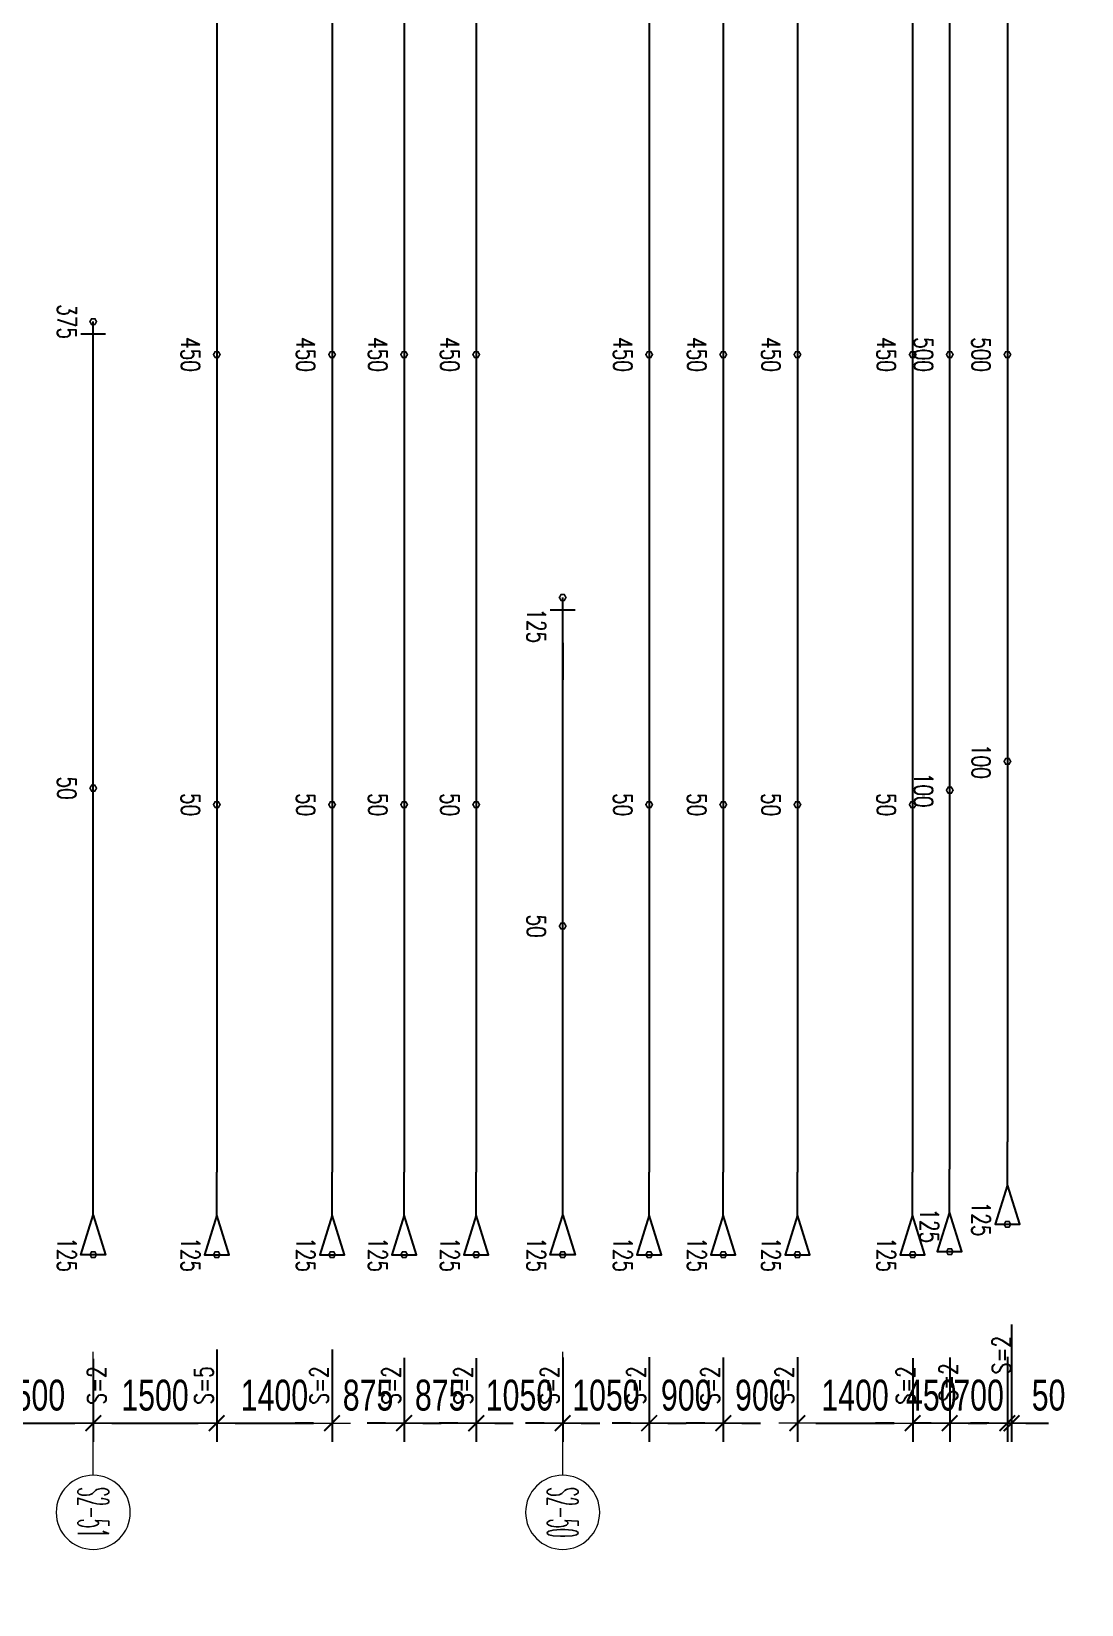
# Model space of a CAD drawing. Header units: millimetres. Extents: x 118516 to 588795, y -24154 to 50684.
# Drawn here: x 558150 to 570900, y 4022 to 23123 of the extents above; entities that cross this region are included whole.
import ezdxf
from ezdxf.enums import TextEntityAlignment as Align

# ---------------------------------------------------------------- set-up
doc = ezdxf.new("R2010")
doc.units = ezdxf.units.MM
doc.layers.get('0').update_dxf_attribs({"lineweight": 20})
doc.layers.get('Defpoints').update_dxf_attribs({"color": 151, "lineweight": 9})
doc.layers.add('ARES_TAG', color=3, linetype='Continuous')
doc.layers.add('NDC_S_TENDON', color=10, linetype='Continuous')
doc.layers.add('Current plane_Column', color=7, linetype='Continuous', true_color=0x4b00ff)
for name, color, linetype, lineweight in [('NDC_S-TENDON', 6, 'Continuous', 35), ('NDC_S_ANNO', 7, 'Continuous', 20), ('NDC_S_DIM', 1, 'Continuous', 15), ('NDC_S_SYMBOL', 1, 'Continuous', 15)]:
    doc.layers.add(name, color=color, linetype=linetype, lineweight=lineweight)
doc.styles.add('ARES_ROMANS_0.36', font='romans.shx', dxfattribs={"width": 0.36, "bigfont": 'vns.shx'})
doc.styles.add('NDC_ANNO', font='', dxfattribs={"width": 0.8})
doc.styles.add('NDC_DIM', font='', dxfattribs={"width": 0.75})
doc.styles.get('NDC_ANNO').set_extended_font_data('Dotum')
doc.styles.get('NDC_DIM').set_extended_font_data('Dotum')
doc.dimstyles.new('NDC_dim_150', dxfattribs={"dimscale": 150, "dimtxt": 2.5, "dimasz": 1.5, "dimexe": 1.5, "dimexo": 2.5, "dimgap": 1, "dimtad": 1, "dimdec": 0, "dimzin": 0, "dimdsep": 46, "dimtxsty": 'NDC_DIM', "dimblk": 'DIMMARK', "dimcen": 0.09, "dimdle": 1.2, "dimclrd": 1, "dimclre": 1, "dimclrt": 3, "dimadec": 0, "dimazin": 0, "dimtfac": 1, "dimtdec": 0, "dimtix": 1, "dimtofl": 0, "dimtmove": 0, "dimatfit": 3, "dimfxl": 8, "dimfxlon": 1, "dimtolj": 1, "dimtzin": 0, "dimarcsym": 0})

# ---------------------------------------------------------------- blocks, each defined once
blk = doc.blocks.new('DIMMARK')
at = {"layer": 'NDC_S_DIM', "color": 1}
blk.add_line((-1.5, 0), (1, 0), dxfattribs=at)
at = {"layer": 'NDC_S_DIM', "color": 2, "const_width": 0.1}
blk.add_lwpolyline([(-0.424, -0.424), (0.424, 0.424)], dxfattribs=at)
blk = doc.blocks.new('*D23')
at = {"layer": 'Defpoints', "color": 0, "ltscale": 100, "transparency": 16777216}
for p in [(570050, 12767), (570450, 12767), (570450, -2700)]:
    blk.add_point(p, dxfattribs=at)
at = {"layer": 'NDC_S_DIM', "color": 1, "lineweight": -2, "ltscale": 100, "transparency": 16777216}
for p, q in [((570050, -1500), (570050, -2925)), ((570450, -1500), (570450, -2925)), ((569825, -2700), (569600, -2700)), ((570675, -2700), (570900, -2700))]:
    blk.add_line(p, q, dxfattribs=at)
at = {"layer": 'NDC_S_DIM', "color": 1, "lineweight": -2, "ltscale": 100, "transparency": 16777216, "xscale": 225, "yscale": 225, "zscale": 225}
blk.add_blockref('DIMMARK', (570050, -2700), dxfattribs=at)
at = {"layer": 'NDC_S_DIM', "color": 1, "lineweight": -2, "ltscale": 100, "transparency": 16777216, "xscale": 225, "yscale": 225, "zscale": 225, "rotation": 180}
blk.add_blockref('DIMMARK', (570450, -2700), dxfattribs=at)
at = {"layer": 'NDC_S_DIM', "color": 3, "ltscale": 100, "transparency": 16777216, "insert": (570250, -2362), "char_height": 375, "attachment_point": 5, "style": 'NDC_DIM'}
blk.add_mtext('\\A1;400', dxfattribs=at)
blk = doc.blocks.new('*U659')
at = {"layer": 'NDC_S_TENDON'}
blk.add_line((2787, 0), (25216, 0), dxfattribs=at)
blk.add_lwpolyline([(25736, 0), (26216, 150), (26216, -150), (25736, 0), (25216, 0)], dxfattribs=at)
at = {"layer": 'ARES_TAG', "style": 'ARES_ROMANS_0.36', "width": 0.36}
blk.add_attdef('S3', text='', height=375, dxfattribs=at).set_placement((-7773, 0), align=Align.MIDDLE_CENTER)
blk = doc.blocks.new('*U695')
at = {"layer": 'NDC_S_SYMBOL', "color": 3}
blk.add_line((-7323, 0), (-5823, 0), dxfattribs=at)
blk.add_circle((-7773, 0), 450, dxfattribs=at)
at = {"layer": 'NDC_S_TENDON'}
for p, q in [((-3644, 0), (-3144, 0)), ((-3144, 0), (2787, 0)), ((2787, 0), (2336, 0)), ((2336, 0), (3336, 0)), ((3186, -150), (3186, 150))]:
    blk.add_line(p, q, dxfattribs=at)
blk.add_lwpolyline([(-4164, 0), (-4644, 150), (-4644, -150), (-4164, 0), (-3644, 0)], dxfattribs=at)
at = {"layer": 'ARES_TAG', "style": 'ARES_ROMANS_0.36', "width": 0.36}
blk.add_attdef('S3', text='', height=375, dxfattribs=at).set_placement((-7773, 0), align=Align.MIDDLE_CENTER)
blk = doc.blocks.new('*U657')
at = {"layer": 'NDC_S_SYMBOL', "color": 3}
blk.add_line((-7323, 0), (-5823, 0), dxfattribs=at)
blk.add_circle((-7773, 0), 450, dxfattribs=at)
at = {"layer": 'NDC_S_TENDON'}
for p, q in [((-3644, 0), (-3144, 0)), ((-3144, 0), (2787, 0)), ((2787, 0), (5686, 0)), ((5686, 0), (6686, 0)), ((6536, -150), (6536, 150))]:
    blk.add_line(p, q, dxfattribs=at)
blk.add_lwpolyline([(-4164, 0), (-4644, 150), (-4644, -150), (-4164, 0), (-3644, 0)], dxfattribs=at)
at = {"layer": 'ARES_TAG', "style": 'ARES_ROMANS_0.36', "width": 0.36}
blk.add_attdef('S3', text='', height=375, dxfattribs=at).set_placement((-7773, 0), align=Align.MIDDLE_CENTER)
blk = doc.blocks.new('*U696')
at = {"layer": 'NDC_S_TENDON'}
blk.add_line((2787, 0), (25216, 0), dxfattribs=at)
blk.add_lwpolyline([(25736, 0), (26216, 150), (26216, -150), (25736, 0), (25216, 0)], dxfattribs=at)
at = {"layer": 'ARES_TAG', "style": 'ARES_ROMANS_0.36', "width": 0.36}
blk.add_attdef('S3', text='', height=375, dxfattribs=at).set_placement((-7700, 0), align=Align.MIDDLE_CENTER)
blk = doc.blocks.new('*U697')
at = {"layer": 'NDC_S_TENDON'}
blk.add_line((2787, 0), (25216, 0), dxfattribs=at)
blk.add_lwpolyline([(25736, 0), (26216, 150), (26216, -150), (25736, 0), (25216, 0)], dxfattribs=at)
at = {"layer": 'ARES_TAG', "style": 'ARES_ROMANS_0.36', "width": 0.36}
blk.add_attdef('S3', text='', height=375, dxfattribs=at).set_placement((-7038, 0), align=Align.MIDDLE_CENTER)
blk = doc.blocks.new('HTB TDY')
at = {"layer": 'NDC_S-TENDON', "linetype": 'Continuous'}
for points, elevation in [([(50190, 10100, 20, 20, 0), (50170, 10135, 20, 20, 0), (50130, 10135, 20, 20, 0), (50110, 10100, 20, 20, 0), (50130, 10065, 20, 20, 0), (50170, 10065, 20, 20, 0)], 3575), ([(50190, 10100, 20, 20, 0), (50170, 10135, 20, 20, 0), (50130, 10135, 20, 20, 0), (50110, 10100, 20, 20, 0), (50130, 10065, 20, 20, 0), (50170, 10065, 20, 20, 0)], 3575), ([(51690, 9700, 20, 20, 0), (51670, 9735, 20, 20, 0), (51630, 9735, 20, 20, 0), (51610, 9700, 20, 20, 0), (51630, 9665, 20, 20, 0), (51670, 9665, 20, 20, 0)], 3650), ([(51690, 9700, 20, 20, 0), (51670, 9735, 20, 20, 0), (51630, 9735, 20, 20, 0), (51610, 9700, 20, 20, 0), (51630, 9665, 20, 20, 0), (51670, 9665, 20, 20, 0)], 3650), ([(51690, 9700, 20, 20, 0), (51670, 9735, 20, 20, 0), (51630, 9735, 20, 20, 0), (51610, 9700, 20, 20, 0), (51630, 9665, 20, 20, 0), (51670, 9665, 20, 20, 0)], 3650), ([(51690, 9700, 20, 20, 0), (51670, 9735, 20, 20, 0), (51630, 9735, 20, 20, 0), (51610, 9700, 20, 20, 0), (51630, 9665, 20, 20, 0), (51670, 9665, 20, 20, 0)], 3650), ([(53090, 9700, 20, 20, 0), (53070, 9735, 20, 20, 0), (53030, 9735, 20, 20, 0), (53010, 9700, 20, 20, 0), (53030, 9665, 20, 20, 0), (53070, 9665, 20, 20, 0)], 3650), ([(53090, 9700, 20, 20, 0), (53070, 9735, 20, 20, 0), (53030, 9735, 20, 20, 0), (53010, 9700, 20, 20, 0), (53030, 9665, 20, 20, 0), (53070, 9665, 20, 20, 0)], 3650), ([(53090, 9700, 20, 20, 0), (53070, 9735, 20, 20, 0), (53030, 9735, 20, 20, 0), (53010, 9700, 20, 20, 0), (53030, 9665, 20, 20, 0), (53070, 9665, 20, 20, 0)], 3650), ([(53090, 9700, 20, 20, 0), (53070, 9735, 20, 20, 0), (53030, 9735, 20, 20, 0), (53010, 9700, 20, 20, 0), (53030, 9665, 20, 20, 0), (53070, 9665, 20, 20, 0)], 3650), ([(53965, 9700, 20, 20, 0), (53945, 9735, 20, 20, 0), (53905, 9735, 20, 20, 0), (53885, 9700, 20, 20, 0), (53905, 9665, 20, 20, 0), (53945, 9665, 20, 20, 0)], 3650), ([(53965, 9700, 20, 20, 0), (53945, 9735, 20, 20, 0), (53905, 9735, 20, 20, 0), (53885, 9700, 20, 20, 0), (53905, 9665, 20, 20, 0), (53945, 9665, 20, 20, 0)], 3650), ([(53965, 9700, 20, 20, 0), (53945, 9735, 20, 20, 0), (53905, 9735, 20, 20, 0), (53885, 9700, 20, 20, 0), (53905, 9665, 20, 20, 0), (53945, 9665, 20, 20, 0)], 3650), ([(53965, 9700, 20, 20, 0), (53945, 9735, 20, 20, 0), (53905, 9735, 20, 20, 0), (53885, 9700, 20, 20, 0), (53905, 9665, 20, 20, 0), (53945, 9665, 20, 20, 0)], 3650), ([(54840, 9700, 20, 20, 0), (54820, 9735, 20, 20, 0), (54780, 9735, 20, 20, 0), (54760, 9700, 20, 20, 0), (54780, 9665, 20, 20, 0), (54820, 9665, 20, 20, 0)], 3650), ([(54840, 9700, 20, 20, 0), (54820, 9735, 20, 20, 0), (54780, 9735, 20, 20, 0), (54760, 9700, 20, 20, 0), (54780, 9665, 20, 20, 0), (54820, 9665, 20, 20, 0)], 3650), ([(54840, 9700, 20, 20, 0), (54820, 9735, 20, 20, 0), (54780, 9735, 20, 20, 0), (54760, 9700, 20, 20, 0), (54780, 9665, 20, 20, 0), (54820, 9665, 20, 20, 0)], 3650), ([(54840, 9700, 20, 20, 0), (54820, 9735, 20, 20, 0), (54780, 9735, 20, 20, 0), (54760, 9700, 20, 20, 0), (54780, 9665, 20, 20, 0), (54820, 9665, 20, 20, 0)], 3650), ([(56940, 9700, 20, 20, 0), (56920, 9735, 20, 20, 0), (56880, 9735, 20, 20, 0), (56860, 9700, 20, 20, 0), (56880, 9665, 20, 20, 0), (56920, 9665, 20, 20, 0)], 3650), ([(56940, 9700, 20, 20, 0), (56920, 9735, 20, 20, 0), (56880, 9735, 20, 20, 0), (56860, 9700, 20, 20, 0), (56880, 9665, 20, 20, 0), (56920, 9665, 20, 20, 0)], 3650), ([(56940, 9700, 20, 20, 0), (56920, 9735, 20, 20, 0), (56880, 9735, 20, 20, 0), (56860, 9700, 20, 20, 0), (56880, 9665, 20, 20, 0), (56920, 9665, 20, 20, 0)], 3650), ([(56940, 9700, 20, 20, 0), (56920, 9735, 20, 20, 0), (56880, 9735, 20, 20, 0), (56860, 9700, 20, 20, 0), (56880, 9665, 20, 20, 0), (56920, 9665, 20, 20, 0)], 3650), ([(57840, 9700, 20, 20, 0), (57820, 9735, 20, 20, 0), (57780, 9735, 20, 20, 0), (57760, 9700, 20, 20, 0), (57780, 9665, 20, 20, 0), (57820, 9665, 20, 20, 0)], 3650), ([(57840, 9700, 20, 20, 0), (57820, 9735, 20, 20, 0), (57780, 9735, 20, 20, 0), (57760, 9700, 20, 20, 0), (57780, 9665, 20, 20, 0), (57820, 9665, 20, 20, 0)], 3650), ([(57840, 9700, 20, 20, 0), (57820, 9735, 20, 20, 0), (57780, 9735, 20, 20, 0), (57760, 9700, 20, 20, 0), (57780, 9665, 20, 20, 0), (57820, 9665, 20, 20, 0)], 3650), ([(57840, 9700, 20, 20, 0), (57820, 9735, 20, 20, 0), (57780, 9735, 20, 20, 0), (57760, 9700, 20, 20, 0), (57780, 9665, 20, 20, 0), (57820, 9665, 20, 20, 0)], 3650), ([(58740, 9700, 20, 20, 0), (58720, 9735, 20, 20, 0), (58680, 9735, 20, 20, 0), (58660, 9700, 20, 20, 0), (58680, 9665, 20, 20, 0), (58720, 9665, 20, 20, 0)], 3650), ([(58740, 9700, 20, 20, 0), (58720, 9735, 20, 20, 0), (58680, 9735, 20, 20, 0), (58660, 9700, 20, 20, 0), (58680, 9665, 20, 20, 0), (58720, 9665, 20, 20, 0)], 3650), ([(58740, 9700, 20, 20, 0), (58720, 9735, 20, 20, 0), (58680, 9735, 20, 20, 0), (58660, 9700, 20, 20, 0), (58680, 9665, 20, 20, 0), (58720, 9665, 20, 20, 0)], 3650), ([(58740, 9700, 20, 20, 0), (58720, 9735, 20, 20, 0), (58680, 9735, 20, 20, 0), (58660, 9700, 20, 20, 0), (58680, 9665, 20, 20, 0), (58720, 9665, 20, 20, 0)], 3650), ([(60140, 9700, 20, 20, 0), (60120, 9735, 20, 20, 0), (60080, 9735, 20, 20, 0), (60060, 9700, 20, 20, 0), (60080, 9665, 20, 20, 0), (60120, 9665, 20, 20, 0)], 3650), ([(60140, 9700, 20, 20, 0), (60120, 9735, 20, 20, 0), (60080, 9735, 20, 20, 0), (60060, 9700, 20, 20, 0), (60080, 9665, 20, 20, 0), (60120, 9665, 20, 20, 0)], 3650), ([(60140, 9700, 20, 20, 0), (60120, 9735, 20, 20, 0), (60080, 9735, 20, 20, 0), (60060, 9700, 20, 20, 0), (60080, 9665, 20, 20, 0), (60120, 9665, 20, 20, 0)], 3650), ([(60140, 9700, 20, 20, 0), (60120, 9735, 20, 20, 0), (60080, 9735, 20, 20, 0), (60060, 9700, 20, 20, 0), (60080, 9665, 20, 20, 0), (60120, 9665, 20, 20, 0)], 3650), ([(60590, 9700, 20, 20, 0), (60570, 9735, 20, 20, 0), (60530, 9735, 20, 20, 0), (60510, 9700, 20, 20, 0), (60530, 9665, 20, 20, 0), (60570, 9665, 20, 20, 0)], 3600), ([(60590, 9700, 20, 20, 0), (60570, 9735, 20, 20, 0), (60530, 9735, 20, 20, 0), (60510, 9700, 20, 20, 0), (60530, 9665, 20, 20, 0), (60570, 9665, 20, 20, 0)], 3600), ([(60590, 9700, 20, 20, 0), (60570, 9735, 20, 20, 0), (60530, 9735, 20, 20, 0), (60510, 9700, 20, 20, 0), (60530, 9665, 20, 20, 0), (60570, 9665, 20, 20, 0)], 3600), ([(60590, 9700, 20, 20, 0), (60570, 9735, 20, 20, 0), (60530, 9735, 20, 20, 0), (60510, 9700, 20, 20, 0), (60530, 9665, 20, 20, 0), (60570, 9665, 20, 20, 0)], 3600), ([(61290, 9700, 20, 20, 0), (61270, 9735, 20, 20, 0), (61230, 9735, 20, 20, 0), (61210, 9700, 20, 20, 0), (61230, 9665, 20, 20, 0), (61270, 9665, 20, 20, 0)], 3600), ([(61290, 9700, 20, 20, 0), (61270, 9735, 20, 20, 0), (61230, 9735, 20, 20, 0), (61210, 9700, 20, 20, 0), (61230, 9665, 20, 20, 0), (61270, 9665, 20, 20, 0)], 3600), ([(61290, 9700, 20, 20, 0), (61270, 9735, 20, 20, 0), (61230, 9735, 20, 20, 0), (61210, 9700, 20, 20, 0), (61230, 9665, 20, 20, 0), (61270, 9665, 20, 20, 0)], 3600), ([(61290, 9700, 20, 20, 0), (61270, 9735, 20, 20, 0), (61230, 9735, 20, 20, 0), (61210, 9700, 20, 20, 0), (61230, 9665, 20, 20, 0), (61270, 9665, 20, 20, 0)], 3600), ([(55890, 6750, 20, 20, 0), (55870, 6785, 20, 20, 0), (55830, 6785, 20, 20, 0), (55810, 6750, 20, 20, 0), (55830, 6715, 20, 20, 0), (55870, 6715, 20, 20, 0)], 3575), ([(55890, 6750, 20, 20, 0), (55870, 6785, 20, 20, 0), (55830, 6785, 20, 20, 0), (55810, 6750, 20, 20, 0), (55830, 6715, 20, 20, 0), (55870, 6715, 20, 20, 0)], 3575), ([(61290, 4760, 20, 20, 0), (61270, 4795, 20, 20, 0), (61230, 4795, 20, 20, 0), (61210, 4760, 20, 20, 0), (61230, 4725, 20, 20, 0), (61270, 4725, 20, 20, 0)], 3200), ([(61290, 4760, 20, 20, 0), (61270, 4795, 20, 20, 0), (61230, 4795, 20, 20, 0), (61210, 4760, 20, 20, 0), (61230, 4725, 20, 20, 0), (61270, 4725, 20, 20, 0)], 3200), ([(50190, 4435, 20, 20, 0), (50170, 4470, 20, 20, 0), (50130, 4470, 20, 20, 0), (50110, 4435, 20, 20, 0), (50130, 4400, 20, 20, 0), (50170, 4400, 20, 20, 0)], 3500), ([(50190, 4435, 20, 20, 0), (50170, 4470, 20, 20, 0), (50130, 4470, 20, 20, 0), (50110, 4435, 20, 20, 0), (50130, 4400, 20, 20, 0), (50170, 4400, 20, 20, 0)], 3500), ([(60590, 4410, 20, 20, 0), (60570, 4445, 20, 20, 0), (60530, 4445, 20, 20, 0), (60510, 4410, 20, 20, 0), (60530, 4375, 20, 20, 0), (60570, 4375, 20, 20, 0)], 3200), ([(60590, 4410, 20, 20, 0), (60570, 4445, 20, 20, 0), (60530, 4445, 20, 20, 0), (60510, 4410, 20, 20, 0), (60530, 4375, 20, 20, 0), (60570, 4375, 20, 20, 0)], 3200), ([(51690, 4235, 20, 20, 0), (51670, 4270, 20, 20, 0), (51630, 4270, 20, 20, 0), (51610, 4235, 20, 20, 0), (51630, 4200, 20, 20, 0), (51670, 4200, 20, 20, 0)], 3500), ([(51690, 4235, 20, 20, 0), (51670, 4270, 20, 20, 0), (51630, 4270, 20, 20, 0), (51610, 4235, 20, 20, 0), (51630, 4200, 20, 20, 0), (51670, 4200, 20, 20, 0)], 3500), ([(53090, 4235, 20, 20, 0), (53070, 4270, 20, 20, 0), (53030, 4270, 20, 20, 0), (53010, 4235, 20, 20, 0), (53030, 4200, 20, 20, 0), (53070, 4200, 20, 20, 0)], 3500), ([(53090, 4235, 20, 20, 0), (53070, 4270, 20, 20, 0), (53030, 4270, 20, 20, 0), (53010, 4235, 20, 20, 0), (53030, 4200, 20, 20, 0), (53070, 4200, 20, 20, 0)], 3500), ([(53965, 4235, 20, 20, 0), (53945, 4270, 20, 20, 0), (53905, 4270, 20, 20, 0), (53885, 4235, 20, 20, 0), (53905, 4200, 20, 20, 0), (53945, 4200, 20, 20, 0)], 3500), ([(53965, 4235, 20, 20, 0), (53945, 4270, 20, 20, 0), (53905, 4270, 20, 20, 0), (53885, 4235, 20, 20, 0), (53905, 4200, 20, 20, 0), (53945, 4200, 20, 20, 0)], 3500), ([(54840, 4235, 20, 20, 0), (54820, 4270, 20, 20, 0), (54780, 4270, 20, 20, 0), (54760, 4235, 20, 20, 0), (54780, 4200, 20, 20, 0), (54820, 4200, 20, 20, 0)], 3500), ([(54840, 4235, 20, 20, 0), (54820, 4270, 20, 20, 0), (54780, 4270, 20, 20, 0), (54760, 4235, 20, 20, 0), (54780, 4200, 20, 20, 0), (54820, 4200, 20, 20, 0)], 3500), ([(56940, 4235, 20, 20, 0), (56920, 4270, 20, 20, 0), (56880, 4270, 20, 20, 0), (56860, 4235, 20, 20, 0), (56880, 4200, 20, 20, 0), (56920, 4200, 20, 20, 0)], 3500), ([(56940, 4235, 20, 20, 0), (56920, 4270, 20, 20, 0), (56880, 4270, 20, 20, 0), (56860, 4235, 20, 20, 0), (56880, 4200, 20, 20, 0), (56920, 4200, 20, 20, 0)], 3500), ([(57840, 4235, 20, 20, 0), (57820, 4270, 20, 20, 0), (57780, 4270, 20, 20, 0), (57760, 4235, 20, 20, 0), (57780, 4200, 20, 20, 0), (57820, 4200, 20, 20, 0)], 3500), ([(57840, 4235, 20, 20, 0), (57820, 4270, 20, 20, 0), (57780, 4270, 20, 20, 0), (57760, 4235, 20, 20, 0), (57780, 4200, 20, 20, 0), (57820, 4200, 20, 20, 0)], 3500), ([(58740, 4235, 20, 20, 0), (58720, 4270, 20, 20, 0), (58680, 4270, 20, 20, 0), (58660, 4235, 20, 20, 0), (58680, 4200, 20, 20, 0), (58720, 4200, 20, 20, 0)], 3500), ([(58740, 4235, 20, 20, 0), (58720, 4270, 20, 20, 0), (58680, 4270, 20, 20, 0), (58660, 4235, 20, 20, 0), (58680, 4200, 20, 20, 0), (58720, 4200, 20, 20, 0)], 3500), ([(60140, 4235, 20, 20, 0), (60120, 4270, 20, 20, 0), (60080, 4270, 20, 20, 0), (60060, 4235, 20, 20, 0), (60080, 4200, 20, 20, 0), (60120, 4200, 20, 20, 0)], 3500), ([(60140, 4235, 20, 20, 0), (60120, 4270, 20, 20, 0), (60080, 4270, 20, 20, 0), (60060, 4235, 20, 20, 0), (60080, 4200, 20, 20, 0), (60120, 4200, 20, 20, 0)], 3500), ([(55890, 2760, 20, 20, 0), (55870, 2795, 20, 20, 0), (55830, 2795, 20, 20, 0), (55810, 2760, 20, 20, 0), (55830, 2725, 20, 20, 0), (55870, 2725, 20, 20, 0)], 3500), ([(55890, 2760, 20, 20, 0), (55870, 2795, 20, 20, 0), (55830, 2795, 20, 20, 0), (55810, 2760, 20, 20, 0), (55830, 2725, 20, 20, 0), (55870, 2725, 20, 20, 0)], 3500), ([(61290, -862, 20, 20, 0), (61270, -827, 20, 20, 0), (61230, -827, 20, 20, 0), (61210, -862, 20, 20, 0), (61230, -896, 20, 20, 0), (61270, -896, 20, 20, 0)], 3575), ([(61290, -862, 20, 20, 0), (61270, -827, 20, 20, 0), (61230, -827, 20, 20, 0), (61210, -862, 20, 20, 0), (61230, -896, 20, 20, 0), (61270, -896, 20, 20, 0)], 3575), ([(50190, -1230, 20, 20, 0), (50170, -1195, 20, 20, 0), (50130, -1195, 20, 20, 0), (50110, -1230, 20, 20, 0), (50130, -1265, 20, 20, 0), (50170, -1265, 20, 20, 0)], 3575), ([(50190, -1230, 20, 20, 0), (50170, -1195, 20, 20, 0), (50130, -1195, 20, 20, 0), (50110, -1230, 20, 20, 0), (50130, -1265, 20, 20, 0), (50170, -1265, 20, 20, 0)], 3575), ([(51690, -1230, 20, 20, 0), (51670, -1195, 20, 20, 0), (51630, -1195, 20, 20, 0), (51610, -1230, 20, 20, 0), (51630, -1265, 20, 20, 0), (51670, -1265, 20, 20, 0)], 3575), ([(51690, -1230, 20, 20, 0), (51670, -1195, 20, 20, 0), (51630, -1195, 20, 20, 0), (51610, -1230, 20, 20, 0), (51630, -1265, 20, 20, 0), (51670, -1265, 20, 20, 0)], 3575), ([(53090, -1230, 20, 20, 0), (53070, -1195, 20, 20, 0), (53030, -1195, 20, 20, 0), (53010, -1230, 20, 20, 0), (53030, -1265, 20, 20, 0), (53070, -1265, 20, 20, 0)], 3575), ([(53090, -1230, 20, 20, 0), (53070, -1195, 20, 20, 0), (53030, -1195, 20, 20, 0), (53010, -1230, 20, 20, 0), (53030, -1265, 20, 20, 0), (53070, -1265, 20, 20, 0)], 3575), ([(53965, -1230, 20, 20, 0), (53945, -1195, 20, 20, 0), (53905, -1195, 20, 20, 0), (53885, -1230, 20, 20, 0), (53905, -1265, 20, 20, 0), (53945, -1265, 20, 20, 0)], 3575), ([(53965, -1230, 20, 20, 0), (53945, -1195, 20, 20, 0), (53905, -1195, 20, 20, 0), (53885, -1230, 20, 20, 0), (53905, -1265, 20, 20, 0), (53945, -1265, 20, 20, 0)], 3575), ([(54840, -1230, 20, 20, 0), (54820, -1195, 20, 20, 0), (54780, -1195, 20, 20, 0), (54760, -1230, 20, 20, 0), (54780, -1265, 20, 20, 0), (54820, -1265, 20, 20, 0)], 3575), ([(54840, -1230, 20, 20, 0), (54820, -1195, 20, 20, 0), (54780, -1195, 20, 20, 0), (54760, -1230, 20, 20, 0), (54780, -1265, 20, 20, 0), (54820, -1265, 20, 20, 0)], 3575), ([(55890, -1230, 20, 20, 0), (55870, -1195, 20, 20, 0), (55830, -1195, 20, 20, 0), (55810, -1230, 20, 20, 0), (55830, -1265, 20, 20, 0), (55870, -1265, 20, 20, 0)], 3575), ([(55890, -1230, 20, 20, 0), (55870, -1195, 20, 20, 0), (55830, -1195, 20, 20, 0), (55810, -1230, 20, 20, 0), (55830, -1265, 20, 20, 0), (55870, -1265, 20, 20, 0)], 3575), ([(56940, -1230, 20, 20, 0), (56920, -1195, 20, 20, 0), (56880, -1195, 20, 20, 0), (56860, -1230, 20, 20, 0), (56880, -1265, 20, 20, 0), (56920, -1265, 20, 20, 0)], 3575), ([(56940, -1230, 20, 20, 0), (56920, -1195, 20, 20, 0), (56880, -1195, 20, 20, 0), (56860, -1230, 20, 20, 0), (56880, -1265, 20, 20, 0), (56920, -1265, 20, 20, 0)], 3575), ([(57840, -1230, 20, 20, 0), (57820, -1195, 20, 20, 0), (57780, -1195, 20, 20, 0), (57760, -1230, 20, 20, 0), (57780, -1265, 20, 20, 0), (57820, -1265, 20, 20, 0)], 3575), ([(57840, -1230, 20, 20, 0), (57820, -1195, 20, 20, 0), (57780, -1195, 20, 20, 0), (57760, -1230, 20, 20, 0), (57780, -1265, 20, 20, 0), (57820, -1265, 20, 20, 0)], 3575), ([(58740, -1230, 20, 20, 0), (58720, -1195, 20, 20, 0), (58680, -1195, 20, 20, 0), (58660, -1230, 20, 20, 0), (58680, -1265, 20, 20, 0), (58720, -1265, 20, 20, 0)], 3575), ([(58740, -1230, 20, 20, 0), (58720, -1195, 20, 20, 0), (58680, -1195, 20, 20, 0), (58660, -1230, 20, 20, 0), (58680, -1265, 20, 20, 0), (58720, -1265, 20, 20, 0)], 3575), ([(60140, -1230, 20, 20, 0), (60120, -1195, 20, 20, 0), (60080, -1195, 20, 20, 0), (60060, -1230, 20, 20, 0), (60080, -1265, 20, 20, 0), (60120, -1265, 20, 20, 0)], 3575), ([(60140, -1230, 20, 20, 0), (60120, -1195, 20, 20, 0), (60080, -1195, 20, 20, 0), (60060, -1230, 20, 20, 0), (60080, -1265, 20, 20, 0), (60120, -1265, 20, 20, 0)], 3575), ([(60590, -1193, 20, 20, 0), (60570, -1159, 20, 20, 0), (60530, -1159, 20, 20, 0), (60510, -1193, 20, 20, 0), (60530, -1228, 20, 20, 0), (60570, -1228, 20, 20, 0)], 3575), ([(60590, -1193, 20, 20, 0), (60570, -1159, 20, 20, 0), (60530, -1159, 20, 20, 0), (60510, -1193, 20, 20, 0), (60530, -1228, 20, 20, 0), (60570, -1228, 20, 20, 0)], 3575)]:
    blk.add_lwpolyline(points, format="xyseb", close=True, dxfattribs=dict(at, elevation=elevation))
at = {"xscale": -1.000000000000001, "rotation": 90}
for name, p in [('*U659', (51650, 24986, 3575)), ('*U659', (53050, 24986, 3575)), ('*U659', (53925, 24986, 3575)), ('*U659', (54800, 24986, 3575)), ('*U659', (56900, 24986, 3575)), ('*U659', (57800, 24986, 3575)), ('*U659', (58700, 24986, 3575)), ('*U659', (60098, 24986, 3575)), ('*U696', (60548, 25023, 3563)), ('*U697', (61250, 25355, 3359))]:
    blk.add_blockref(name, p, dxfattribs=at)
ref = blk.add_blockref('*U657', (50150, 3414, 3575), dxfattribs=dict(xscale=-1, rotation=270))
ref.add_attrib('S3', 'S2-51', dxfattribs={"layer": 'ARES_TAG', "height": 375, "rotation": 270, "style": 'ARES_ROMANS_0.36', "width": 0.36}).set_placement((50150, -4360, 3575), align=Align.MIDDLE_CENTER)
ref = blk.add_blockref('*U695', (55850, 3414, 3575), dxfattribs=dict(xscale=-1, rotation=270))
ref.add_attrib('S3', 'S2-50', dxfattribs={"layer": 'ARES_TAG', "height": 375, "rotation": 270, "style": 'ARES_ROMANS_0.36', "width": 0.36}).set_placement((55850, -4360, 3575), align=Align.MIDDLE_CENTER)
at = {"layer": 'NDC_S_ANNO', "linetype": 'Continuous', "char_height": 225, "attachment_point": 5, "line_spacing_factor": 0.75, "style": 'NDC_ANNO'}
for s, insert, rotation in [('\\FSTANDARD.shx;375', (49830, 10100, 3575), 270), ('\\FSTANDARD.shx;450', (51330, 9700, 3650), 269.9996), ('\\FSTANDARD.shx;450', (52730, 9700, 3650), 269.9996), ('\\FSTANDARD.shx;450', (53605, 9700, 3650), 269.9996), ('\\FSTANDARD.shx;450', (54480, 9700, 3650), 269.9996), ('\\FSTANDARD.shx;450', (56580, 9700, 3650), 269.9996), ('\\FSTANDARD.shx;450', (57480, 9700, 3650), 269.9996), ('\\FSTANDARD.shx;450', (58380, 9700, 3650), 269.9996), ('\\FSTANDARD.shx;450', (59780, 9700, 3650), 269.9996), ('\\FSTANDARD.shx;500', (60230, 9700, 3600), 269.9996), ('\\FSTANDARD.shx;500', (60930, 9700, 3600), 269.9996), ('\\FSTANDARD.shx;125', (55530, 6406, 3575), 269.9993), ('\\FSTANDARD.shx;100', (60930, 4760, 3200), 270), ('\\FSTANDARD.shx;50', (49830, 4435, 3500), 270), ('\\FSTANDARD.shx;100', (60230, 4410, 3200), 269.9995), ('\\FSTANDARD.shx;50', (51330, 4235, 3500), 269.9993), ('\\FSTANDARD.shx;50', (52730, 4235, 3500), 269.9993), ('\\FSTANDARD.shx;50', (53605, 4235, 3500), 269.9993), ('\\FSTANDARD.shx;50', (54480, 4235, 3500), 269.9993), ('\\FSTANDARD.shx;50', (56580, 4235, 3500), 269.9993), ('\\FSTANDARD.shx;50', (57480, 4235, 3500), 269.9993), ('\\FSTANDARD.shx;50', (58380, 4235, 3500), 269.9993), ('\\FSTANDARD.shx;50', (59780, 4235, 3500), 269.9993), ('\\FSTANDARD.shx;50', (55530, 2760, 3500), 269.9993), ('\\FSTANDARD.shx;125', (60302, -880, 3575), 269.9995), ('\\FSTANDARD.shx;125', (60930, -798, 3564), 270), ('\\FSTANDARD.shx;125', (49830, -1230, 3575), 270), ('\\FSTANDARD.shx;125', (51330, -1230, 3575), 269.9993), ('\\FSTANDARD.shx;125', (52730, -1230, 3575), 269.9993), ('\\FSTANDARD.shx;125', (53605, -1230, 3575), 269.9993), ('\\FSTANDARD.shx;125', (54480, -1230, 3575), 269.9993), ('\\FSTANDARD.shx;125', (55530, -1230, 3575), 269.9993), ('\\FSTANDARD.shx;125', (56580, -1230, 3575), 269.9993), ('\\FSTANDARD.shx;125', (57480, -1230, 3575), 269.9993), ('\\FSTANDARD.shx;125', (58380, -1230, 3575), 269.9993), ('\\FSTANDARD.shx;125', (59780, -1230, 3575), 269.9993), ('{\\Fstandard|c129;S=\\Fstandard|c0;2}', (61176, -2449, 3689), 90), ('\\FSTANDARD.shx;S=2', (50192, -2818, 3700), 90), ('{\\Fstandard|c129;S=\\Fstandard|c0;5}', (51492, -2818, 3700), 89.9993), ('\\FSTANDARD.shx;S=2', (52892, -2818, 3700), 89.9993), ('\\FSTANDARD.shx;S=2', (53767, -2818, 3700), 89.9993), ('\\FSTANDARD.shx;S=2', (54642, -2818, 3700), 89.9993), ('\\FSTANDARD.shx;S=2', (55692, -2818, 3700), 89.9993), ('\\FSTANDARD.shx;S=2', (56742, -2818, 3700), 89.9993), ('\\FSTANDARD.shx;S=2', (57642, -2818, 3700), 89.9993), ('\\FSTANDARD.shx;S=2', (58542, -2818, 3700), 89.9993), ('\\FSTANDARD.shx;S=2', (60012, -2818, 3700), 89.9993), ('{\\Fstandard|c129;S=\\Fstandard|c0;2}', (60532, -2781, 3688), 89.9995)]:
    blk.add_mtext(s, dxfattribs=dict(at, insert=insert, rotation=rotation))
blk = doc.blocks.new('*D304')
at = {"layer": 'Defpoints', "color": 0, "ltscale": 100, "transparency": 16777216}
for p in [(557400, 9659, 2875), (558900, 9565, 3569), (558900, 6224)]:
    blk.add_point(p, dxfattribs=at)
at = {"layer": 'NDC_S_DIM', "color": 1, "lineweight": -2, "ltscale": 100, "transparency": 16777216}
for p, q in [((557400, 7120), (557400, 5999)), ((558900, 7006), (558900, 5999)), ((557625, 6224), (558675, 6224))]:
    blk.add_line(p, q, dxfattribs=at)
at = {"layer": 'NDC_S_DIM', "color": 1, "lineweight": -2, "ltscale": 100, "transparency": 16777216, "xscale": 225, "yscale": 225, "zscale": 225, "rotation": 180}
blk.add_blockref('DIMMARK', (557400, 6224), dxfattribs=at)
at = {"layer": 'NDC_S_DIM', "color": 1, "lineweight": -2, "ltscale": 100, "transparency": 16777216, "xscale": 225, "yscale": 225, "zscale": 225}
blk.add_blockref('DIMMARK', (558900, 6224), dxfattribs=at)
at = {"layer": 'NDC_S_DIM', "color": 3, "ltscale": 100, "transparency": 16777216, "insert": (558150, 6562), "char_height": 375, "attachment_point": 5, "style": 'NDC_DIM'}
blk.add_mtext('\\A1;1500', dxfattribs=at)
blk = doc.blocks.new('*D305')
at = {"layer": 'Defpoints', "color": 0, "ltscale": 100, "transparency": 16777216}
for p in [(558900, 9565, 3569), (560400, 9659, 2875), (560400, 6224)]:
    blk.add_point(p, dxfattribs=at)
at = {"layer": 'NDC_S_DIM', "color": 1, "lineweight": -2, "ltscale": 100, "transparency": 16777216}
for p, q in [((560400, 7120), (560400, 5999)), ((558900, 7006), (558900, 5999)), ((559125, 6224), (560175, 6224))]:
    blk.add_line(p, q, dxfattribs=at)
at = {"layer": 'NDC_S_DIM', "color": 1, "lineweight": -2, "ltscale": 100, "transparency": 16777216, "xscale": 225, "yscale": 225, "zscale": 225, "rotation": 180}
blk.add_blockref('DIMMARK', (558900, 6224), dxfattribs=at)
at = {"layer": 'NDC_S_DIM', "color": 1, "lineweight": -2, "ltscale": 100, "transparency": 16777216, "xscale": 225, "yscale": 225, "zscale": 225}
blk.add_blockref('DIMMARK', (560400, 6224), dxfattribs=at)
at = {"layer": 'NDC_S_DIM', "color": 3, "ltscale": 100, "transparency": 16777216, "insert": (559650, 6562), "char_height": 375, "attachment_point": 5, "style": 'NDC_DIM'}
blk.add_mtext('\\A1;1500', dxfattribs=at)
blk = doc.blocks.new('*D306')
at = {"layer": 'Defpoints', "color": 0, "ltscale": 100, "transparency": 16777216}
for p in [(560400, 9659, 2875), (561800, 9659, 2875), (561800, 6224)]:
    blk.add_point(p, dxfattribs=at)
at = {"layer": 'NDC_S_DIM', "color": 1, "lineweight": -2, "ltscale": 100, "transparency": 16777216}
for p, q in [((560400, 7120), (560400, 5999)), ((561800, 7120), (561800, 5999)), ((560625, 6224), (561575, 6224))]:
    blk.add_line(p, q, dxfattribs=at)
at = {"layer": 'NDC_S_DIM', "color": 1, "lineweight": -2, "ltscale": 100, "transparency": 16777216, "xscale": 225, "yscale": 225, "zscale": 225, "rotation": 180}
blk.add_blockref('DIMMARK', (560400, 6224), dxfattribs=at)
at = {"layer": 'NDC_S_DIM', "color": 1, "lineweight": -2, "ltscale": 100, "transparency": 16777216, "xscale": 225, "yscale": 225, "zscale": 225}
blk.add_blockref('DIMMARK', (561800, 6224), dxfattribs=at)
at = {"layer": 'NDC_S_DIM', "color": 3, "ltscale": 100, "transparency": 16777216, "insert": (561100, 6562), "char_height": 375, "attachment_point": 5, "style": 'NDC_DIM'}
blk.add_mtext('\\A1;1400', dxfattribs=at)
blk = doc.blocks.new('*D307')
at = {"layer": 'Defpoints', "color": 0, "ltscale": 100, "transparency": 16777216}
for p in [(561800, 9659, 2875), (562675, 9642, 3568), (562675, 6224)]:
    blk.add_point(p, dxfattribs=at)
at = {"layer": 'NDC_S_DIM', "color": 1, "lineweight": -2, "ltscale": 100, "transparency": 16777216}
for p, q in [((561800, 7120), (561800, 5999)), ((562675, 7017), (562675, 5999)), ((561575, 6224), (561350, 6224)), ((562900, 6224), (563125, 6224))]:
    blk.add_line(p, q, dxfattribs=at)
at = {"layer": 'NDC_S_DIM', "color": 1, "lineweight": -2, "ltscale": 100, "transparency": 16777216, "xscale": 225, "yscale": 225, "zscale": 225}
blk.add_blockref('DIMMARK', (561800, 6224), dxfattribs=at)
at = {"layer": 'NDC_S_DIM', "color": 1, "lineweight": -2, "ltscale": 100, "transparency": 16777216, "xscale": 225, "yscale": 225, "zscale": 225, "rotation": 180}
blk.add_blockref('DIMMARK', (562675, 6224), dxfattribs=at)
at = {"layer": 'NDC_S_DIM', "color": 3, "ltscale": 100, "transparency": 16777216, "insert": (562237, 6562), "char_height": 375, "attachment_point": 5, "style": 'NDC_DIM'}
blk.add_mtext('\\A1;875', dxfattribs=at)
blk = doc.blocks.new('*D308')
at = {"layer": 'Defpoints', "color": 0, "ltscale": 100, "transparency": 16777216}
for p in [(562675, 9642, 3568), (563550, 9616, 3568), (563550, 6224)]:
    blk.add_point(p, dxfattribs=at)
at = {"layer": 'NDC_S_DIM', "color": 1, "lineweight": -2, "ltscale": 100, "transparency": 16777216}
for p, q in [((562675, 7017), (562675, 5999)), ((563550, 7014), (563550, 5999)), ((562450, 6224), (562225, 6224)), ((563775, 6224), (564000, 6224))]:
    blk.add_line(p, q, dxfattribs=at)
at = {"layer": 'NDC_S_DIM', "color": 1, "lineweight": -2, "ltscale": 100, "transparency": 16777216, "xscale": 225, "yscale": 225, "zscale": 225}
blk.add_blockref('DIMMARK', (562675, 6224), dxfattribs=at)
at = {"layer": 'NDC_S_DIM', "color": 1, "lineweight": -2, "ltscale": 100, "transparency": 16777216, "xscale": 225, "yscale": 225, "zscale": 225, "rotation": 180}
blk.add_blockref('DIMMARK', (563550, 6224), dxfattribs=at)
at = {"layer": 'NDC_S_DIM', "color": 3, "ltscale": 100, "transparency": 16777216, "insert": (563113, 6562), "char_height": 375, "attachment_point": 5, "style": 'NDC_DIM'}
blk.add_mtext('\\A1;875', dxfattribs=at)
blk = doc.blocks.new('*D309')
at = {"layer": 'Defpoints', "color": 0, "ltscale": 100, "transparency": 16777216}
for p in [(563550, 9616, 3568), (564600, 9678, 3562), (564600, 6224)]:
    blk.add_point(p, dxfattribs=at)
at = {"layer": 'NDC_S_DIM', "color": 1, "lineweight": -2, "ltscale": 100, "transparency": 16777216}
for p, q in [((563550, 7014), (563550, 5999)), ((564600, 7023), (564600, 5999)), ((563325, 6224), (563100, 6224)), ((564825, 6224), (565050, 6224))]:
    blk.add_line(p, q, dxfattribs=at)
at = {"layer": 'NDC_S_DIM', "color": 1, "lineweight": -2, "ltscale": 100, "transparency": 16777216, "xscale": 225, "yscale": 225, "zscale": 225}
blk.add_blockref('DIMMARK', (563550, 6224), dxfattribs=at)
at = {"layer": 'NDC_S_DIM', "color": 1, "lineweight": -2, "ltscale": 100, "transparency": 16777216, "xscale": 225, "yscale": 225, "zscale": 225, "rotation": 180}
blk.add_blockref('DIMMARK', (564600, 6224), dxfattribs=at)
at = {"layer": 'NDC_S_DIM', "color": 3, "ltscale": 100, "transparency": 16777216, "insert": (564075, 6562), "char_height": 375, "attachment_point": 5, "style": 'NDC_DIM'}
blk.add_mtext('\\A1;1050', dxfattribs=at)
blk = doc.blocks.new('*D310')
at = {"layer": 'Defpoints', "color": 0, "ltscale": 100, "transparency": 16777216}
for p in [(564600, 9678, 3562), (565650, 9707, 3567), (565650, 6224)]:
    blk.add_point(p, dxfattribs=at)
at = {"layer": 'NDC_S_DIM', "color": 1, "lineweight": -2, "ltscale": 100, "transparency": 16777216}
for p, q in [((564600, 7023), (564600, 5999)), ((565650, 7026), (565650, 5999)), ((564375, 6224), (564150, 6224)), ((565875, 6224), (566100, 6224))]:
    blk.add_line(p, q, dxfattribs=at)
at = {"layer": 'NDC_S_DIM', "color": 1, "lineweight": -2, "ltscale": 100, "transparency": 16777216, "xscale": 225, "yscale": 225, "zscale": 225}
blk.add_blockref('DIMMARK', (564600, 6224), dxfattribs=at)
at = {"layer": 'NDC_S_DIM', "color": 1, "lineweight": -2, "ltscale": 100, "transparency": 16777216, "xscale": 225, "yscale": 225, "zscale": 225, "rotation": 180}
blk.add_blockref('DIMMARK', (565650, 6224), dxfattribs=at)
at = {"layer": 'NDC_S_DIM', "color": 3, "ltscale": 100, "transparency": 16777216, "insert": (565125, 6562), "char_height": 375, "attachment_point": 5, "style": 'NDC_DIM'}
blk.add_mtext('\\A1;1050', dxfattribs=at)
blk = doc.blocks.new('*D311')
at = {"layer": 'Defpoints', "color": 0, "ltscale": 100, "transparency": 16777216}
for p in [(567450, 9707, 3567), (568850, 9625, 3568), (568850, 6224)]:
    blk.add_point(p, dxfattribs=at)
at = {"layer": 'NDC_S_DIM', "color": 1, "lineweight": -2, "ltscale": 100, "transparency": 16777216}
for p, q in [((567450, 7026), (567450, 5999)), ((568850, 7015), (568850, 5999)), ((567675, 6224), (568625, 6224))]:
    blk.add_line(p, q, dxfattribs=at)
at = {"layer": 'NDC_S_DIM', "color": 1, "lineweight": -2, "ltscale": 100, "transparency": 16777216, "xscale": 225, "yscale": 225, "zscale": 225, "rotation": 180}
blk.add_blockref('DIMMARK', (567450, 6224), dxfattribs=at)
at = {"layer": 'NDC_S_DIM', "color": 1, "lineweight": -2, "ltscale": 100, "transparency": 16777216, "xscale": 225, "yscale": 225, "zscale": 225}
blk.add_blockref('DIMMARK', (568850, 6224), dxfattribs=at)
at = {"layer": 'NDC_S_DIM', "color": 3, "ltscale": 100, "transparency": 16777216, "insert": (568150, 6562), "char_height": 375, "attachment_point": 5, "style": 'NDC_DIM'}
blk.add_mtext('\\A1;1400', dxfattribs=at)
blk = doc.blocks.new('*D312')
at = {"layer": 'Defpoints', "color": 0, "ltscale": 100, "transparency": 16777216}
for p in [(568850, 9625, 3568), (569300, 9669, 3558), (569300, 6224)]:
    blk.add_point(p, dxfattribs=at)
at = {"layer": 'NDC_S_DIM', "color": 1, "lineweight": -2, "ltscale": 100, "transparency": 16777216}
for p, q in [((568850, 7015), (568850, 5999)), ((569300, 7022), (569300, 5999)), ((568625, 6224), (568400, 6224)), ((569525, 6224), (569750, 6224))]:
    blk.add_line(p, q, dxfattribs=at)
at = {"layer": 'NDC_S_DIM', "color": 1, "lineweight": -2, "ltscale": 100, "transparency": 16777216, "xscale": 225, "yscale": 225, "zscale": 225}
blk.add_blockref('DIMMARK', (568850, 6224), dxfattribs=at)
at = {"layer": 'NDC_S_DIM', "color": 1, "lineweight": -2, "ltscale": 100, "transparency": 16777216, "xscale": 225, "yscale": 225, "zscale": 225, "rotation": 180}
blk.add_blockref('DIMMARK', (569300, 6224), dxfattribs=at)
at = {"layer": 'NDC_S_DIM', "color": 3, "ltscale": 100, "transparency": 16777216, "insert": (569075, 6562), "char_height": 375, "attachment_point": 5, "style": 'NDC_DIM'}
blk.add_mtext('\\A1;450', dxfattribs=at)
blk = doc.blocks.new('*D313')
at = {"layer": 'Defpoints', "color": 0, "ltscale": 100, "transparency": 16777216}
for p in [(569300, 9669, 3558), (570000, 9693, 3529), (570000, 6224)]:
    blk.add_point(p, dxfattribs=at)
at = {"layer": 'NDC_S_DIM', "color": 1, "lineweight": -2, "ltscale": 100, "transparency": 16777216}
for p, q in [((569300, 7022), (569300, 5999)), ((570000, 7030), (570000, 5999)), ((569075, 6224), (568850, 6224)), ((570225, 6224), (570450, 6224))]:
    blk.add_line(p, q, dxfattribs=at)
at = {"layer": 'NDC_S_DIM', "color": 1, "lineweight": -2, "ltscale": 100, "transparency": 16777216, "xscale": 225, "yscale": 225, "zscale": 225}
blk.add_blockref('DIMMARK', (569300, 6224), dxfattribs=at)
at = {"layer": 'NDC_S_DIM', "color": 1, "lineweight": -2, "ltscale": 100, "transparency": 16777216, "xscale": 225, "yscale": 225, "zscale": 225, "rotation": 180}
blk.add_blockref('DIMMARK', (570000, 6224), dxfattribs=at)
at = {"layer": 'NDC_S_DIM', "color": 3, "ltscale": 100, "transparency": 16777216, "insert": (569650, 6562), "char_height": 375, "attachment_point": 5, "style": 'NDC_DIM'}
blk.add_mtext('\\A1;700', dxfattribs=at)
blk = doc.blocks.new('*D314')
at = {"layer": 'Defpoints', "color": 0, "ltscale": 100, "transparency": 16777216}
for p in [(570000, 9693, 3529), (570050, 9695), (570050, 6224)]:
    blk.add_point(p, dxfattribs=at)
at = {"layer": 'NDC_S_DIM', "color": 1, "lineweight": -2, "ltscale": 100, "transparency": 16777216}
for p, q in [((570050, 7424), (570050, 5999)), ((570000, 7030), (570000, 5999)), ((569775, 6224), (569550, 6224)), ((570275, 6224), (570500, 6224))]:
    blk.add_line(p, q, dxfattribs=at)
at = {"layer": 'NDC_S_DIM', "color": 1, "lineweight": -2, "ltscale": 100, "transparency": 16777216, "xscale": 225, "yscale": 225, "zscale": 225}
blk.add_blockref('DIMMARK', (570000, 6224), dxfattribs=at)
at = {"layer": 'NDC_S_DIM', "color": 1, "lineweight": -2, "ltscale": 100, "transparency": 16777216, "xscale": 225, "yscale": 225, "zscale": 225, "rotation": 180}
blk.add_blockref('DIMMARK', (570050, 6224), dxfattribs=at)
at = {"layer": 'NDC_S_DIM', "color": 3, "ltscale": 100, "transparency": 16777216, "insert": (570500, 6562), "char_height": 375, "attachment_point": 5, "style": 'NDC_DIM'}
blk.add_mtext('\\A1;50', dxfattribs=at)
blk = doc.blocks.new('*D342')
at = {"layer": 'Defpoints', "color": 0, "ltscale": 100, "transparency": 16777216}
for p in [(565650, 9678, 3562), (566550, 9678, 3562), (566550, 6224)]:
    blk.add_point(p, dxfattribs=at)
at = {"layer": 'NDC_S_DIM', "color": 1, "lineweight": -2, "ltscale": 100, "transparency": 16777216}
for p, q in [((565650, 7023), (565650, 5999)), ((566550, 7023), (566550, 5999)), ((565425, 6224), (565200, 6224)), ((566775, 6224), (567000, 6224))]:
    blk.add_line(p, q, dxfattribs=at)
at = {"layer": 'NDC_S_DIM', "color": 1, "lineweight": -2, "ltscale": 100, "transparency": 16777216, "xscale": 225, "yscale": 225, "zscale": 225}
blk.add_blockref('DIMMARK', (565650, 6224), dxfattribs=at)
at = {"layer": 'NDC_S_DIM', "color": 1, "lineweight": -2, "ltscale": 100, "transparency": 16777216, "xscale": 225, "yscale": 225, "zscale": 225, "rotation": 180}
blk.add_blockref('DIMMARK', (566550, 6224), dxfattribs=at)
at = {"layer": 'NDC_S_DIM', "color": 3, "ltscale": 100, "transparency": 16777216, "insert": (566100, 6562), "char_height": 375, "attachment_point": 5, "style": 'NDC_DIM'}
blk.add_mtext('\\A1;900', dxfattribs=at)
blk = doc.blocks.new('*D343')
at = {"layer": 'Defpoints', "color": 0, "ltscale": 100, "transparency": 16777216}
for p in [(566550, 9678, 3562), (567450, 9707, 3561), (567450, 6224)]:
    blk.add_point(p, dxfattribs=at)
at = {"layer": 'NDC_S_DIM', "color": 1, "lineweight": -2, "ltscale": 100, "transparency": 16777216}
for p, q in [((566550, 7023), (566550, 5999)), ((567450, 7027), (567450, 5999)), ((566325, 6224), (566100, 6224)), ((567675, 6224), (567900, 6224))]:
    blk.add_line(p, q, dxfattribs=at)
at = {"layer": 'NDC_S_DIM', "color": 1, "lineweight": -2, "ltscale": 100, "transparency": 16777216, "xscale": 225, "yscale": 225, "zscale": 225}
blk.add_blockref('DIMMARK', (566550, 6224), dxfattribs=at)
at = {"layer": 'NDC_S_DIM', "color": 1, "lineweight": -2, "ltscale": 100, "transparency": 16777216, "xscale": 225, "yscale": 225, "zscale": 225, "rotation": 180}
blk.add_blockref('DIMMARK', (567450, 6224), dxfattribs=at)
at = {"layer": 'NDC_S_DIM', "color": 3, "ltscale": 100, "transparency": 16777216, "insert": (567000, 6562), "char_height": 375, "attachment_point": 5, "style": 'NDC_DIM'}
blk.add_mtext('\\A1;900', dxfattribs=at)

msp = doc.modelspace()

# ---------------------------------------------------------------- block references
at = {"layer": 'Current plane_Column'}
msp.add_blockref('HTB TDY', (508750, 9500), dxfattribs=at)

# ---------------------------------------------------------------- dimensions: what is measured, and where the dimension line sits
at = {"layer": 'NDC_S_DIM', "ltscale": 100}
dim = msp.add_linear_dim(base=(570450, -2700), p1=(570050, 12767.1), p2=(570450, 12767.1), dimstyle='NDC_dim_150', dxfattribs=at)
dim.commit()
dim.dimension.update_dxf_attribs({"geometry": '*D23', "text_midpoint": (570250, -2362.2)})
for base, p1, p2, picture, middle in [((558900, 6224.3), (557400, 9659, 2875), (558900, 9565.2, 3569.1), '*D304', (558150, 6562)), ((560400, 6224.3), (558900, 9565.2, 3569.1), (560400, 9659, 2875), '*D305', (559650, 6562)), ((561800, 6224.3), (560400, 9659, 2875), (561800, 9659, 2875), '*D306', (561100, 6562)), ((562675, 6224.3), (561800, 9659, 2875), (562675, 9642.5, 3567.5), '*D307', (562237.5, 6562)), ((563550, 6224.3), (562675, 9642.5, 3567.5), (563550, 9615.6, 3567.9), '*D308', (563112.5, 6562)), ((564600, 6224.3), (563550, 9615.6, 3567.9), (564600, 9677.7, 3561.7), '*D309', (564075, 6562)), ((565650, 6224.3), (564600, 9677.7, 3561.7), (565650, 9706.7, 3566.7), '*D310', (565125, 6562)), ((566550, 6224.3, 5.4), (565650, 9677.8, 3567), (566550, 9677.8, 3567), '*D342', (566100, 6562.1, 5.4)), ((567450, 6224.3, 5.4), (566550, 9677.8, 3567), (567450, 9706.7, 3566.7), '*D343', (567000, 6562.1, 5.4)), ((568850, 6224.3), (567450, 9706.7, 3566.7), (568850, 9624.9, 3567.8), '*D311', (568150, 6562)), ((569300, 6224.3), (568850, 9624.9, 3567.8), (569300, 9669, 3558.3), '*D312', (569075, 6562)), ((570000, 6224.3), (569300, 9669, 3558.3), (570000, 9692.6, 3529), '*D313', (569650, 6562))]:
    dim = msp.add_linear_dim(base=base, p1=p1, p2=p2, dimstyle='NDC_dim_150', override={"dimtmove": 1}, dxfattribs=at)
    dim.commit()
    dim.dimension.update_dxf_attribs({"geometry": picture, "text_midpoint": middle})
dim = msp.add_linear_dim(base=(570050, 6224.3), p1=(570000, 9692.6, 3529), p2=(570050, 9694.9), dimstyle='NDC_dim_150', override={"dimtmove": 1}, dxfattribs=at)
dim.commit()
dim.dimension.update_dxf_attribs({"geometry": '*D314', "text_midpoint": (570500, 6224.3), "dimtype": 160})

doc.saveas('drawing.dxf')
